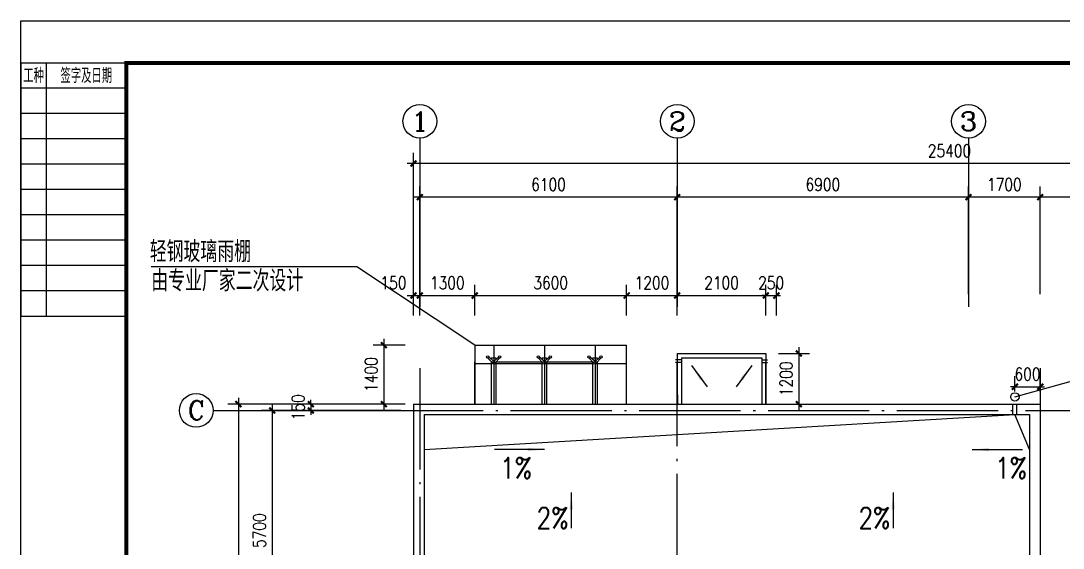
# Model space of a CAD drawing. Extents: x 458975 to 585950, y -118893 to 21149.
# Drawn here: x 526550 to 551249, y -40731 to -28226 of the extents above; entities that cross this region are included whole.
import ezdxf
from ezdxf.enums import TextEntityAlignment as Align

# ---------------------------------------------------------------- set-up
doc = ezdxf.new("R2010")
doc.units = 0
doc.header["$LTSCALE"] = 1000
doc.header["$MEASUREMENT"] = 0
doc.linetypes.add('ACAD_ISO04W100', pattern=[30.5, 24, -3, 0.5, -3])
doc.linetypes.add('DASH', pattern=[0.35, 0.25, -0.1])
doc.layers.get('0').update_dxf_attribs({"linetype": 'CONTINUOUS'})
doc.layers.get('DEFPOINTS').update_dxf_attribs({"linetype": 'CONTINUOUS'})
for name, color, linetype in [('AXIS', 3, 'CONTINUOUS'), ('AXIS_TEXT', 3, 'CONTINUOUS'), ('COLUMN', 7, 'CONTINUOUS'), ('DOTE', 1, 'ACAD_ISO04W100'), ('LEVL', 3, 'CONTINUOUS'), ('PUB_DIM', 3, 'CONTINUOUS'), ('PUB_SYMB', 3, 'CONTINUOUS'), ('PUB_TEXT', 7, 'CONTINUOUS'), ('PUB_TITLE', 4, 'CONTINUOUS'), ('ROOF', 4, 'CONTINUOUS'), ('STAIR', 2, 'CONTINUOUS'), ('WALL', 151, 'CONTINUOUS'), ('WINDOW', 2, 'CONTINUOUS')]:
    doc.layers.add(name, color=color, linetype=linetype)
doc.styles.add('-HZTXTSIMPLEX', font='SIMPLEX.shx', dxfattribs={"width": 0.8, "bigfont": 'HZTXT.shx'})
doc.styles.add('-HZTXTSIMPLEX8', font='SIMPLEX8.shx', dxfattribs={"width": 0.8, "bigfont": 'HZTXT.shx'})
doc.styles.add('_HZTXT', font='txt.shx', dxfattribs={"width": 0.8, "bigfont": 'HZTXT.shx'})
doc.styles.add('COMPLEX', font='COMPLEX.shx')
doc.styles.add('dim_font', font='SIMPLEX.shx', dxfattribs={"width": 0.8})
doc.dimstyles.new('DIMN', dxfattribs={"dimtxt": 300, "dimasz": 100, "dimexe": 250, "dimexo": 300, "dimgap": 0, "dimtad": 0, "dimdec": 0, "dimzin": 0, "dimdsep": 46, "dimtxsty": 'dim_font', "dimblk": 'ARCHTICK', "dimcen": 0.09, "dimdle": 150, "dimclrt": 7, "dimazin": 0, "dimtfac": 1, "dimtdec": 0, "dimtix": 1, "dimtmove": 2, "dimatfit": 3, "dimfxl": 1, "dimtvp": 1, "dimtolj": 1, "dimtzin": 0, "dimarcsym": 0})

# ---------------------------------------------------------------- blocks, each defined once
blk = doc.blocks.new('A$C28BA262E')
for p, q in [((-33, 0), (-136, 112)), ((0, 33), (-112, 136)), ((112, 136), (0, 33)), ((136, 112), (33, 0))]:
    blk.add_line(p, q)
for centre, radius in [((-140, 140), 28), ((0, 0), 32.9), ((140, 140), 28)]:
    blk.add_circle(centre, radius)
blk = doc.blocks.new('_axiso')
blk.add_circle((0, 0), 0.5)
at = {"layer": 'AXIS_TEXT', "style": 'COMPLEX', "width": 1.041667}
blk.add_attdef('A', text='', height=0.56, dxfattribs=at).set_placement((-0.25, -0.28), (0.25, -0.28), align=Align.FIT)
blk = doc.blocks.new('_archtick')
at = {"const_width": 0.5}
blk.add_lwpolyline([(-0.7, -0.7), (0.7, 0.7)], dxfattribs=at)
blk = doc.blocks.new('*D134')
at = {"layer": 'AXIS', "color": 0, "lineweight": -2, "transparency": 16777216}
for p, q in [((550705, -34708), (550705, -32158)), ((558205, -34708), (558205, -32158)), ((558355, -32408), (550555, -32408))]:
    blk.add_line(p, q, dxfattribs=at)
at = {"layer": 'DEFPOINTS', "color": 0, "transparency": 16777216}
for p in [(550705, -32408), (550705, -35008), (558205, -35008)]:
    blk.add_point(p, dxfattribs=at)
at = {"layer": 'AXIS', "color": 0, "lineweight": -2, "transparency": 16777216, "xscale": 100, "yscale": 100, "zscale": 100, "rotation": 180}
blk.add_blockref('_archtick', (550705, -32408), dxfattribs=at)
at = {"layer": 'AXIS', "color": 0, "lineweight": -2, "transparency": 16777216, "xscale": 100, "yscale": 100, "zscale": 100}
blk.add_blockref('_archtick', (558205, -32408), dxfattribs=at)
at = {"layer": 'AXIS', "color": 7, "transparency": 16777216, "insert": (554455, -32108), "char_height": 300, "attachment_point": 5, "style": 'dim_font'}
blk.add_mtext('\\A1;7500', dxfattribs=at)
blk = doc.blocks.new('*D135')
at = {"layer": 'AXIS', "color": 0, "lineweight": -2, "transparency": 16777216}
for p, q in [((549005, -34708), (549005, -32158)), ((550705, -34708), (550705, -32158)), ((550855, -32408), (548855, -32408))]:
    blk.add_line(p, q, dxfattribs=at)
at = {"layer": 'DEFPOINTS', "color": 0, "transparency": 16777216}
for p in [(549005, -32408), (549005, -35008), (550705, -35008)]:
    blk.add_point(p, dxfattribs=at)
at = {"layer": 'AXIS', "color": 0, "lineweight": -2, "transparency": 16777216, "xscale": 100, "yscale": 100, "zscale": 100, "rotation": 180}
blk.add_blockref('_archtick', (549005, -32408), dxfattribs=at)
at = {"layer": 'AXIS', "color": 0, "lineweight": -2, "transparency": 16777216, "xscale": 100, "yscale": 100, "zscale": 100}
blk.add_blockref('_archtick', (550705, -32408), dxfattribs=at)
at = {"layer": 'AXIS', "color": 7, "transparency": 16777216, "insert": (549855, -32108), "char_height": 300, "attachment_point": 5, "style": 'dim_font'}
blk.add_mtext('\\A1;1700', dxfattribs=at)
blk = doc.blocks.new('*D136')
at = {"layer": 'AXIS', "color": 0, "lineweight": -2, "transparency": 16777216}
for p, q in [((542105, -34708), (542105, -32158)), ((549005, -34708), (549005, -32158)), ((549155, -32408), (541955, -32408))]:
    blk.add_line(p, q, dxfattribs=at)
at = {"layer": 'DEFPOINTS', "color": 0, "transparency": 16777216}
for p in [(542105, -32408), (542105, -35008), (549005, -35008)]:
    blk.add_point(p, dxfattribs=at)
at = {"layer": 'AXIS', "color": 0, "lineweight": -2, "transparency": 16777216, "xscale": 100, "yscale": 100, "zscale": 100, "rotation": 180}
blk.add_blockref('_archtick', (542105, -32408), dxfattribs=at)
at = {"layer": 'AXIS', "color": 0, "lineweight": -2, "transparency": 16777216, "xscale": 100, "yscale": 100, "zscale": 100}
blk.add_blockref('_archtick', (549005, -32408), dxfattribs=at)
at = {"layer": 'AXIS', "color": 7, "transparency": 16777216, "insert": (545555, -32108), "char_height": 300, "attachment_point": 5, "style": 'dim_font'}
blk.add_mtext('\\A1;6900', dxfattribs=at)
blk = doc.blocks.new('*D137')
at = {"layer": 'AXIS', "color": 0, "lineweight": -2, "transparency": 16777216}
for p, q in [((536005, -34708), (536005, -32158)), ((542105, -34708), (542105, -32158)), ((542255, -32408), (535855, -32408))]:
    blk.add_line(p, q, dxfattribs=at)
at = {"layer": 'DEFPOINTS', "color": 0, "transparency": 16777216}
for p in [(536005, -32408), (536005, -35008), (542105, -35008)]:
    blk.add_point(p, dxfattribs=at)
at = {"layer": 'AXIS', "color": 0, "lineweight": -2, "transparency": 16777216, "xscale": 100, "yscale": 100, "zscale": 100, "rotation": 180}
blk.add_blockref('_archtick', (536005, -32408), dxfattribs=at)
at = {"layer": 'AXIS', "color": 0, "lineweight": -2, "transparency": 16777216, "xscale": 100, "yscale": 100, "zscale": 100}
blk.add_blockref('_archtick', (542105, -32408), dxfattribs=at)
at = {"layer": 'AXIS', "color": 7, "transparency": 16777216, "insert": (539055, -32108), "char_height": 300, "attachment_point": 5, "style": 'dim_font'}
blk.add_mtext('\\A1;6100', dxfattribs=at)
blk = doc.blocks.new('*D138')
at = {"layer": 'AXIS', "color": 0, "lineweight": -2, "transparency": 16777216}
for p, q in [((535855, -34708), (535855, -31358)), ((561255, -34708), (561255, -31358)), ((561405, -31608), (535705, -31608))]:
    blk.add_line(p, q, dxfattribs=at)
at = {"layer": 'DEFPOINTS', "color": 0, "transparency": 16777216}
for p in [(535855, -31608), (535855, -35008), (561255, -35008)]:
    blk.add_point(p, dxfattribs=at)
at = {"layer": 'AXIS', "color": 0, "lineweight": -2, "transparency": 16777216, "xscale": 100, "yscale": 100, "zscale": 100, "rotation": 180}
blk.add_blockref('_archtick', (535855, -31608), dxfattribs=at)
at = {"layer": 'AXIS', "color": 0, "lineweight": -2, "transparency": 16777216, "xscale": 100, "yscale": 100, "zscale": 100}
blk.add_blockref('_archtick', (561255, -31608), dxfattribs=at)
at = {"layer": 'AXIS', "color": 7, "transparency": 16777216, "insert": (548555, -31308), "char_height": 300, "attachment_point": 5, "style": 'dim_font'}
blk.add_mtext('\\A1;25400', dxfattribs=at)
blk = doc.blocks.new('*D139')
at = {"layer": 'AXIS', "color": 0, "lineweight": -2, "transparency": 16777216}
for p, q in [((534805, -37465), (532255, -37465)), ((532505, -37315), (532505, -43315)), ((534805, -43165), (532255, -43165))]:
    blk.add_line(p, q, dxfattribs=at)
at = {"layer": 'DEFPOINTS', "color": 0, "transparency": 16777216}
for p in [(535105, -37465), (532505, -43165), (535105, -43165)]:
    blk.add_point(p, dxfattribs=at)
at = {"layer": 'AXIS', "color": 0, "lineweight": -2, "transparency": 16777216, "xscale": 100, "yscale": 100, "zscale": 100}
for p, rotation in [((532505, -37465), 90), ((532505, -43165), 270)]:
    blk.add_blockref('_archtick', p, dxfattribs=dict(at, rotation=rotation))
at = {"layer": 'AXIS', "color": 7, "transparency": 16777216, "insert": (532205, -40315), "char_height": 300, "attachment_point": 5, "rotation": 90, "style": 'dim_font'}
blk.add_mtext('\\A1;5700', dxfattribs=at)
blk = doc.blocks.new('*D141')
at = {"layer": 'AXIS', "color": 0, "lineweight": -2, "transparency": 16777216}
for p, q in [((531705, -37165), (531705, -46765)), ((534805, -37315), (531455, -37315)), ((534805, -46615), (531455, -46615))]:
    blk.add_line(p, q, dxfattribs=at)
at = {"layer": 'DEFPOINTS', "color": 0, "transparency": 16777216}
for p in [(535105, -37315), (531705, -46615), (535105, -46615)]:
    blk.add_point(p, dxfattribs=at)
at = {"layer": 'AXIS', "color": 0, "lineweight": -2, "transparency": 16777216, "xscale": 100, "yscale": 100, "zscale": 100}
for p, rotation in [((531705, -37315), 90), ((531705, -46615), 270)]:
    blk.add_blockref('_archtick', p, dxfattribs=dict(at, rotation=rotation))
at = {"layer": 'AXIS', "color": 7, "transparency": 16777216, "insert": (531405, -41965), "char_height": 300, "attachment_point": 5, "rotation": 90, "style": 'dim_font'}
blk.add_mtext('\\A1;9300', dxfattribs=at)
blk = doc.blocks.new('_ARROW')
blk.add_solid([(0, 0), (-1, 0.1), (-1, -0.1)])
blk = doc.blocks.new('*D153')
at = {"layer": 'DEFPOINTS', "color": 0, "transparency": 16777216}
for p in [(536005, -34740), (535855, -35515), (536005, -35515)]:
    blk.add_point(p, dxfattribs=at)
at = {"layer": 'PUB_DIM', "color": 0, "lineweight": -2, "transparency": 16777216}
for p, q in [((535855, -35215), (535855, -34490)), ((536005, -35215), (536005, -34490)), ((535705, -34740), (536155, -34740))]:
    blk.add_line(p, q, dxfattribs=at)
at = {"layer": 'PUB_DIM', "color": 0, "lineweight": -2, "transparency": 16777216, "xscale": 100, "yscale": 100, "zscale": 100, "rotation": 180}
blk.add_blockref('_archtick', (535855, -34740), dxfattribs=at)
at = {"layer": 'PUB_DIM', "color": 0, "lineweight": -2, "transparency": 16777216, "xscale": 100, "yscale": 100, "zscale": 100}
blk.add_blockref('_archtick', (536005, -34740), dxfattribs=at)
at = {"layer": 'PUB_DIM', "color": 7, "transparency": 16777216, "insert": (535378, -34440), "char_height": 300, "attachment_point": 5, "style": 'dim_font'}
blk.add_mtext('\\A1;150', dxfattribs=at)
blk = doc.blocks.new('*D154')
at = {"layer": 'DEFPOINTS', "color": 0, "transparency": 16777216}
for p in [(533422, -37465), (535855, -37315), (535855, -37465)]:
    blk.add_point(p, dxfattribs=at)
at = {"layer": 'PUB_DIM', "color": 0, "lineweight": -2, "transparency": 16777216}
for p, q in [((533422, -37315), (533422, -37215)), ((535555, -37315), (533172, -37315)), ((535555, -37465), (533172, -37465)), ((533422, -37315), (533422, -37465)), ((533422, -37465), (533422, -37565))]:
    blk.add_line(p, q, dxfattribs=at)
at = {"layer": 'PUB_DIM', "color": 0, "lineweight": -2, "transparency": 16777216, "xscale": 100, "yscale": 100, "zscale": 100}
for p, rotation in [((533422, -37315), 270), ((533422, -37465), 90)]:
    blk.add_blockref('_archtick', p, dxfattribs=dict(at, rotation=rotation))
at = {"layer": 'PUB_DIM', "color": 7, "transparency": 16777216, "insert": (533122, -37390), "char_height": 300, "attachment_point": 5, "rotation": 90, "style": 'dim_font'}
blk.add_mtext('\\A1;150', dxfattribs=at)
blk = doc.blocks.new('*D181')
at = {"layer": 'DEFPOINTS', "color": 0, "transparency": 16777216}
for p in [(535955, -35915), (535152, -37315), (535955, -37315)]:
    blk.add_point(p, dxfattribs=at)
at = {"layer": 'PUB_DIM', "color": 0, "lineweight": -2, "transparency": 16777216}
for p, q in [((535152, -35765), (535152, -37465)), ((535655, -35915), (534902, -35915)), ((535655, -37315), (534902, -37315))]:
    blk.add_line(p, q, dxfattribs=at)
at = {"layer": 'PUB_DIM', "color": 0, "lineweight": -2, "transparency": 16777216, "xscale": 100, "yscale": 100, "zscale": 100}
for p, rotation in [((535152, -35915), 90), ((535152, -37315), 270)]:
    blk.add_blockref('_archtick', p, dxfattribs=dict(at, rotation=rotation))
at = {"layer": 'PUB_DIM', "color": 7, "transparency": 16777216, "insert": (534852, -36615), "char_height": 300, "attachment_point": 5, "rotation": 90, "style": 'dim_font'}
blk.add_mtext('\\A1;1400', dxfattribs=at)
blk = doc.blocks.new('*D206')
at = {"layer": 'DEFPOINTS', "color": 0, "transparency": 16777216}
for p in [(550705, -36902), (550105, -37315), (550705, -37315)]:
    blk.add_point(p, dxfattribs=at)
at = {"layer": 'PUB_DIM', "color": 0, "lineweight": -2, "transparency": 16777216}
for p, q in [((550105, -37015), (550105, -36652)), ((550705, -37015), (550705, -36652)), ((550105, -36902), (550005, -36902)), ((550105, -36902), (550705, -36902)), ((550705, -36902), (550805, -36902))]:
    blk.add_line(p, q, dxfattribs=at)
at = {"layer": 'PUB_DIM', "color": 0, "lineweight": -2, "transparency": 16777216, "xscale": 100, "yscale": 100, "zscale": 100}
blk.add_blockref('_archtick', (550105, -36902), dxfattribs=at)
at = {"layer": 'PUB_DIM', "color": 0, "lineweight": -2, "transparency": 16777216, "xscale": 100, "yscale": 100, "zscale": 100, "rotation": 180}
blk.add_blockref('_archtick', (550705, -36902), dxfattribs=at)
at = {"layer": 'PUB_DIM', "color": 7, "transparency": 16777216, "insert": (550405, -36602), "char_height": 300, "attachment_point": 5, "style": 'dim_font'}
blk.add_mtext('\\A1;600', dxfattribs=at)
blk = doc.blocks.new('*D293')
at = {"layer": 'DEFPOINTS', "color": 0, "transparency": 16777216}
for p in [(544455, -34740), (544205, -35515), (544455, -35515)]:
    blk.add_point(p, dxfattribs=at)
at = {"layer": 'PUB_DIM', "color": 0, "lineweight": -2, "transparency": 16777216}
for p, q in [((544205, -35215), (544205, -34490)), ((544455, -35215), (544455, -34490)), ((544205, -34740), (544105, -34740)), ((544205, -34740), (544455, -34740)), ((544455, -34740), (544555, -34740))]:
    blk.add_line(p, q, dxfattribs=at)
at = {"layer": 'PUB_DIM', "color": 0, "lineweight": -2, "transparency": 16777216, "xscale": 100, "yscale": 100, "zscale": 100}
blk.add_blockref('_archtick', (544205, -34740), dxfattribs=at)
at = {"layer": 'PUB_DIM', "color": 0, "lineweight": -2, "transparency": 16777216, "xscale": 100, "yscale": 100, "zscale": 100, "rotation": 180}
blk.add_blockref('_archtick', (544455, -34740), dxfattribs=at)
at = {"layer": 'PUB_DIM', "color": 7, "transparency": 16777216, "insert": (544330, -34440), "char_height": 300, "attachment_point": 5, "style": 'dim_font'}
blk.add_mtext('\\A1;250', dxfattribs=at)
blk = doc.blocks.new('*D294')
at = {"layer": 'DEFPOINTS', "color": 0, "transparency": 16777216}
for p in [(544205, -34740), (542105, -35515), (544205, -35515)]:
    blk.add_point(p, dxfattribs=at)
at = {"layer": 'PUB_DIM', "color": 0, "lineweight": -2, "transparency": 16777216}
for p, q in [((542105, -35215), (542105, -34490)), ((544205, -35215), (544205, -34490)), ((541955, -34740), (544355, -34740))]:
    blk.add_line(p, q, dxfattribs=at)
at = {"layer": 'PUB_DIM', "color": 0, "lineweight": -2, "transparency": 16777216, "xscale": 100, "yscale": 100, "zscale": 100, "rotation": 180}
blk.add_blockref('_archtick', (542105, -34740), dxfattribs=at)
at = {"layer": 'PUB_DIM', "color": 0, "lineweight": -2, "transparency": 16777216, "xscale": 100, "yscale": 100, "zscale": 100}
blk.add_blockref('_archtick', (544205, -34740), dxfattribs=at)
at = {"layer": 'PUB_DIM', "color": 7, "transparency": 16777216, "insert": (543155, -34440), "char_height": 300, "attachment_point": 5, "style": 'dim_font'}
blk.add_mtext('\\A1;2100', dxfattribs=at)
blk = doc.blocks.new('*D295')
at = {"layer": 'DEFPOINTS', "color": 0, "transparency": 16777216}
for p in [(542105, -34740), (540905, -35515), (542105, -35515)]:
    blk.add_point(p, dxfattribs=at)
at = {"layer": 'PUB_DIM', "color": 0, "lineweight": -2, "transparency": 16777216}
for p, q in [((540905, -35215), (540905, -34490)), ((542105, -35215), (542105, -34490)), ((540755, -34740), (542255, -34740))]:
    blk.add_line(p, q, dxfattribs=at)
at = {"layer": 'PUB_DIM', "color": 0, "lineweight": -2, "transparency": 16777216, "xscale": 100, "yscale": 100, "zscale": 100, "rotation": 180}
blk.add_blockref('_archtick', (540905, -34740), dxfattribs=at)
at = {"layer": 'PUB_DIM', "color": 0, "lineweight": -2, "transparency": 16777216, "xscale": 100, "yscale": 100, "zscale": 100}
blk.add_blockref('_archtick', (542105, -34740), dxfattribs=at)
at = {"layer": 'PUB_DIM', "color": 7, "transparency": 16777216, "insert": (541505, -34440), "char_height": 300, "attachment_point": 5, "style": 'dim_font'}
blk.add_mtext('\\A1;1200', dxfattribs=at)
blk = doc.blocks.new('*D296')
at = {"layer": 'DEFPOINTS', "color": 0, "transparency": 16777216}
for p in [(540905, -34740), (537305, -35515), (540905, -35515)]:
    blk.add_point(p, dxfattribs=at)
at = {"layer": 'PUB_DIM', "color": 0, "lineweight": -2, "transparency": 16777216}
for p, q in [((537305, -35215), (537305, -34490)), ((540905, -35215), (540905, -34490)), ((537155, -34740), (541055, -34740))]:
    blk.add_line(p, q, dxfattribs=at)
at = {"layer": 'PUB_DIM', "color": 0, "lineweight": -2, "transparency": 16777216, "xscale": 100, "yscale": 100, "zscale": 100, "rotation": 180}
blk.add_blockref('_archtick', (537305, -34740), dxfattribs=at)
at = {"layer": 'PUB_DIM', "color": 0, "lineweight": -2, "transparency": 16777216, "xscale": 100, "yscale": 100, "zscale": 100}
blk.add_blockref('_archtick', (540905, -34740), dxfattribs=at)
at = {"layer": 'PUB_DIM', "color": 7, "transparency": 16777216, "insert": (539105, -34440), "char_height": 300, "attachment_point": 5, "style": 'dim_font'}
blk.add_mtext('\\A1;3600', dxfattribs=at)
blk = doc.blocks.new('*D297')
at = {"layer": 'DEFPOINTS', "color": 0, "transparency": 16777216}
for p in [(537305, -34740), (536005, -35515), (537305, -35515)]:
    blk.add_point(p, dxfattribs=at)
at = {"layer": 'PUB_DIM', "color": 0, "lineweight": -2, "transparency": 16777216}
for p, q in [((536005, -35215), (536005, -34490)), ((537305, -35215), (537305, -34490)), ((535855, -34740), (537455, -34740))]:
    blk.add_line(p, q, dxfattribs=at)
at = {"layer": 'PUB_DIM', "color": 0, "lineweight": -2, "transparency": 16777216, "xscale": 100, "yscale": 100, "zscale": 100, "rotation": 180}
blk.add_blockref('_archtick', (536005, -34740), dxfattribs=at)
at = {"layer": 'PUB_DIM', "color": 0, "lineweight": -2, "transparency": 16777216, "xscale": 100, "yscale": 100, "zscale": 100}
blk.add_blockref('_archtick', (537305, -34740), dxfattribs=at)
at = {"layer": 'PUB_DIM', "color": 7, "transparency": 16777216, "insert": (536655, -34440), "char_height": 300, "attachment_point": 5, "style": 'dim_font'}
blk.add_mtext('\\A1;1300', dxfattribs=at)
blk = doc.blocks.new('*D337')
at = {"layer": 'DEFPOINTS', "color": 0, "transparency": 16777216}
for p in [(544205, -36115), (544205, -37315), (544986, -37315)]:
    blk.add_point(p, dxfattribs=at)
at = {"layer": 'PUB_DIM', "color": 0, "lineweight": -2, "transparency": 16777216}
for p, q in [((544986, -35965), (544986, -37465)), ((544505, -36115), (545236, -36115)), ((544505, -37315), (545236, -37315))]:
    blk.add_line(p, q, dxfattribs=at)
at = {"layer": 'PUB_DIM', "color": 0, "lineweight": -2, "transparency": 16777216, "xscale": 100, "yscale": 100, "zscale": 100}
for p, rotation in [((544986, -36115), 90), ((544986, -37315), 270)]:
    blk.add_blockref('_archtick', p, dxfattribs=dict(at, rotation=rotation))
at = {"layer": 'PUB_DIM', "color": 7, "transparency": 16777216, "insert": (544686, -36715), "char_height": 300, "attachment_point": 5, "rotation": 90, "style": 'dim_font'}
blk.add_mtext('\\A1;1200', dxfattribs=at)

msp = doc.modelspace()

# ---------------------------------------------------------------- linework, layer by layer
for p, q in [((527149.5, -29226.1), (527149.5, -35226.1)), ((529049.5, -29826.1), (526549.5, -29826.1)), ((529049.5, -30426.1), (526549.5, -30426.1)), ((529049.5, -31026.1), (526549.5, -31026.1)), ((529049.5, -31626.1), (526549.5, -31626.1)), ((529049.5, -32226.1), (526549.5, -32226.1)), ((529049.5, -32826.1), (526549.5, -32826.1)), ((529049.5, -33426.1), (526549.5, -33426.1)), ((529049.5, -34026.1), (526549.5, -34026.1)), ((529049.5, -34626.1), (526549.5, -34626.1))]:
    msp.add_line(p, q)
msp.add_lwpolyline([(526549.5, -29226.1), (526549.5, -35226.1), (529049.5, -35226.1), (529049.5, -29226.1)], close=True)
for points in [[(537705.5, -36255.7), (537705.5, -36214.6), (537805.5, -36214.6), (537805.5, -36255.6)], [(538905.5, -36255.7), (538905.5, -36214.6), (539005.5, -36214.6), (539005.5, -36255.6)], [(540105.5, -36255.7), (540105.5, -36214.6), (540205.5, -36214.6), (540205.5, -36255.6)], [(537705.5, -36359.6), (537305.5, -36359.6)], [(537705.5, -37314.6), (537705.5, -36316)], [(537805.5, -36316), (537805.5, -37314.6)], [(538905.5, -36359.6), (537805.5, -36359.6)], [(537811.4, -36309.6), (538899.6, -36309.6)], [(538905.5, -37314.6), (538905.5, -36316)], [(539005.5, -36316), (539005.5, -37314.6)], [(540105.5, -36359.6), (539005.5, -36359.6)], [(539011.4, -36309.6), (540099.6, -36309.6)], [(540105.5, -37314.6), (540105.5, -36316)], [(540205.5, -36316), (540205.5, -37314.6)], [(540905.5, -36359.6), (540205.5, -36359.6)]]:
    msp.add_lwpolyline(points)
at = {"layer": 'AXIS'}
for p, q in [((536005.5, -31008.3), (536005.5, -35008.3)), ((542105.5, -31008.3), (542105.5, -35008.3)), ((549005.5, -31008.3), (549005.5, -35008.3)), ((531105.5, -37464.6), (535105.5, -37464.6))]:
    msp.add_line(p, q, dxfattribs=at)
at = {"layer": 'COLUMN'}
for p in [(536105.5, -38390.5), (550455.5, -38390.5)]:
    msp.add_line(p, (550105.5, -37564.6), dxfattribs=at)
at = {"layer": 'DOTE', "ltscale": 0.1}
for p, q in [((536005.5, -36464.6), (536005.5, -47464.6)), ((542105.5, -47464.6), (542105.5, -36464.6)), ((550705.5, -36464.6), (550705.5, -47464.6)), ((542105.5, -36864.6), (542107.5, -37314.6)), ((535105.5, -37464.6), (562105.5, -37464.6))]:
    msp.add_line(p, q, dxfattribs=at)
at = {"layer": 'LEVL'}
for p, q in [((534512.5, -34058.1), (529636.8, -34058.1)), ((537305.5, -35914.6), (534512.5, -34058.1)), ((542205.5, -36264.6), (542064.9, -36264.6)), ((544105.5, -36264.6), (544246, -36264.6)), ((542205.5, -36324.6), (542064.9, -36324.6)), ((544105.5, -36324.6), (544246, -36324.6)), ((550107.4, -37144.6), (551978, -36621.3))]:
    msp.add_line(p, q, dxfattribs=at)
at = {"layer": 'PUB_SYMB'}
for points in [[(542440.4, -36399.2), (542809.6, -36903.5)], [(543870.6, -36399.2), (543501.4, -36903.5)], [(538959.8, -38393.5), (537769.9, -38393.5)], [(549093.9, -38393.5), (550283.9, -38393.5)], [(539593.3, -39407.2), (539593.3, -40254.6)], [(547221.2, -39407.2), (547221.2, -40254.6)]]:
    msp.add_lwpolyline(points, dxfattribs=at)
at = {"layer": 'PUB_TITLE'}
msp.add_lwpolyline([(526549.5, -70226.1), (526549.5, -28226.1), (585949.5, -28226.1), (585949.5, -70226.1)], close=True, dxfattribs=at)
at = {"layer": 'PUB_TITLE', "const_width": 100}
msp.add_lwpolyline([(529049.5, -69226.1), (584949.5, -69226.1), (584949.5, -29226.1), (529049.5, -29226.1)], close=True, dxfattribs=at)
at = {"layer": 'ROOF', "linetype": 'DASH'}
for p, q in [((550055.5, -37564.6), (550055.5, -37314.6)), ((550155.5, -37564.6), (550155.5, -37314.6))]:
    msp.add_line(p, q, dxfattribs=at)
at = {"layer": 'ROOF'}
msp.add_circle((550107.4, -37144.6), 100, dxfattribs=at)
at = {"layer": 'STAIR'}
for p, q in [((540905.5, -37314.6), (540905.5, -35914.6)), ((537305.5, -37314.6), (537305.5, -36314.6)), ((542105.5, -37314.6), (542105.5, -36314.6)), ((544205.5, -37314.6), (544205.5, -36314.6))]:
    msp.add_line(p, q, dxfattribs=at)
at = {"layer": 'WALL'}
for p, q in [((535855.5, -37314.6), (535855.5, -46614.6)), ((535855.5, -37314.6), (550705.5, -37314.6)), ((550705.5, -37314.6), (550705.5, -46614.6)), ((536105.5, -37564.6), (536105.5, -46364.6)), ((536105.5, -37564.6), (550455.5, -37564.6)), ((550455.5, -37564.6), (550455.5, -46364.6))]:
    msp.add_line(p, q, dxfattribs=at)
at = {"layer": 'WINDOW'}
for p, q in [((537305.5, -35914.6), (537305.5, -37314.6)), ((537305.5, -35914.6), (540905.5, -35914.6)), ((542105.5, -36114.6), (542105.5, -37314.6)), ((542105.5, -36114.6), (544205.5, -36114.6)), ((542205.5, -36214.6), (544105.5, -36214.6)), ((542205.5, -36214.6), (542205.5, -37314.6)), ((544105.5, -36214.6), (544105.5, -37314.6)), ((544205.5, -36114.6), (544205.5, -37314.6))]:
    msp.add_line(p, q, dxfattribs=at)
for points in [[(537755.5, -35914.6), (537755.5, -35914.6), (537755.5, -37314.6)], [(538955.5, -35914.6), (538955.5, -35914.6), (538955.5, -37314.6)], [(540155.5, -35914.6), (540155.5, -35914.6), (540155.5, -37314.6)]]:
    msp.add_lwpolyline(points, dxfattribs=at)

# ---------------------------------------------------------------- block references
for p in [(537755.5, -36334.6), (538955.5, -36334.6), (540155.5, -36334.6)]:
    msp.add_blockref('A$C28BA262E', p)
at = {"layer": 'AXIS'}
ref = msp.add_blockref('_axiso', (536005.5, -30608.3), dxfattribs=dict(at, xscale=800, yscale=800, zscale=800))
ref.add_attrib('A', '1', dxfattribs={"layer": 'AXIS_TEXT', "height": 448, "style": 'COMPLEX', "width": 2.083333}).set_placement((535805.5, -30832.3), (536205.5, -30832.3), align=Align.FIT)
ref = msp.add_blockref('_axiso', (542105.5, -30608.3), dxfattribs=dict(at, xscale=800, yscale=800, zscale=800))
ref.add_attrib('A', '2', dxfattribs={"layer": 'AXIS_TEXT', "height": 448, "style": 'COMPLEX', "width": 1.339286}).set_placement((541905.5, -30832.3), (542305.5, -30832.3), align=Align.FIT)
ref = msp.add_blockref('_axiso', (549005.5, -30608.3), dxfattribs=dict(at, xscale=800, yscale=800, zscale=800))
ref.add_attrib('A', '3', dxfattribs={"layer": 'AXIS_TEXT', "height": 448, "style": 'COMPLEX', "width": 1.339286}).set_placement((548805.5, -30832.3), (549205.5, -30832.3), align=Align.FIT)
ref = msp.add_blockref('_axiso', (530705.5, -37464.6), dxfattribs=dict(at, xscale=800, yscale=800, zscale=800))
ref.add_attrib('A', 'C', dxfattribs={"layer": 'AXIS_TEXT', "height": 448, "style": 'COMPLEX', "width": 1.25}).set_placement((530505.5, -37688.6), (530905.5, -37688.6), align=Align.FIT)
at = {"layer": 'PUB_SYMB', "yscale": 400, "zscale": 400}
for p, xscale, rotation in [((542440.4, -36399.2), 400, 126.206846602), ((543870.6, -36399.2), -400, 233.793153398), ((538959.8, -38393.5), -400, 180), ((549093.9, -38393.5), 400, 180), ((539593.3, -39407.2), 400, 90), ((547221.2, -39407.2), 400, 90)]:
    msp.add_blockref('_ARROW', p, dxfattribs=dict(at, xscale=xscale, rotation=rotation))

# ---------------------------------------------------------------- texts
at = {"style": '_HZTXT', "width": 0.7}
for s, p in [('工种', (526607.2, -29701.1)), ('签字及日期', (527488.6, -29701.1))]:
    msp.add_text(s, height=350, dxfattribs=at).set_placement(p)
at = {"layer": 'COLUMN', "style": '-HZTXTSIMPLEX8', "width": 0.8}
for s, p in [('1%%%', (537911.7, -39082.2)), ('1%%%', (549640.6, -39082.2)), ('2%%%', (538774.8, -40264.7)), ('2%%%', (546402.7, -40264.7))]:
    msp.add_text(s, height=500, dxfattribs=at).set_placement(p)
at = {"layer": 'PUB_TEXT', "style": '-HZTXTSIMPLEX', "width": 0.8}
for s, p in [('轻钢玻璃雨棚', (529604.5, -33949.2)), ('由专业厂家二次设计', (529640.6, -34641.2))]:
    msp.add_text(s, height=500, dxfattribs=at).set_placement(p)

# ---------------------------------------------------------------- dimensions: what is measured, and where the dimension line sits
at = {"layer": 'AXIS'}
for base, p1, p2, angle, picture, middle in [((535855.5, -31608.3), (561255.5, -35008.3), (535855.5, -35008.3), 180, '*D138', (548555.5, -31308.3)), ((536005.5, -32408.3), (542105.5, -35008.3), (536005.5, -35008.3), 180, '*D137', (539055.5, -32108.3)), ((542105.5, -32408.3), (549005.5, -35008.3), (542105.5, -35008.3), 180, '*D136', (545555.5, -32108.3)), ((549005.5, -32408.3), (550705.5, -35008.3), (549005.5, -35008.3), 180, '*D135', (549855.5, -32108.3)), ((550705.5, -32408.3), (558205.5, -35008.3), (550705.5, -35008.3), 180, '*D134', (554455.5, -32108.3)), ((531705.5, -46614.6), (535105.5, -37314.6), (535105.5, -46614.6), 270, '*D141', (531405.5, -41964.6)), ((532505.5, -43164.6), (535105.5, -37464.6), (535105.5, -43164.6), 270, '*D139', (532205.5, -40314.6))]:
    dim = msp.add_linear_dim(base=base, p1=p1, p2=p2, angle=angle, dimstyle='DIMN', dxfattribs=at)
    dim.commit()
    dim.dimension.update_dxf_attribs({"geometry": picture, "text_midpoint": middle})
at = {"layer": 'PUB_DIM'}
dim = msp.add_linear_dim(base=(536005.5, -34740.4), p1=(535855.5, -35514.6), p2=(536005.5, -35514.6), dimstyle='DIMN', dxfattribs=at)
dim.commit()
dim.dimension.update_dxf_attribs({"geometry": '*D153', "text_midpoint": (535378.2, -34440.4), "dimtype": 160})
for base, p1, p2, picture, middle in [((537305.5, -34740.4), (536005.5, -35514.6), (537305.5, -35514.6), '*D297', (536655.5, -34440.4)), ((540905.5, -34740.4), (537305.5, -35514.6), (540905.5, -35514.6), '*D296', (539105.5, -34440.4)), ((542105.5, -34740.4), (540905.5, -35514.6), (542105.5, -35514.6), '*D295', (541505.5, -34440.4)), ((544205.5, -34740.4), (542105.5, -35514.6), (544205.5, -35514.6), '*D294', (543155.5, -34440.4)), ((544455.5, -34740.4), (544205.5, -35514.6), (544455.5, -35514.6), '*D293', (544330.5, -34440.4)), ((550705.5, -36902.1), (550105.5, -37314.6), (550705.5, -37314.6), '*D206', (550405.5, -36602.1))]:
    dim = msp.add_linear_dim(base=base, p1=p1, p2=p2, dimstyle='DIMN', dxfattribs=at)
    dim.commit()
    dim.dimension.update_dxf_attribs({"geometry": picture, "text_midpoint": middle})
for base, p1, p2, picture, middle in [((535152.5, -37314.6), (535955.5, -35914.6), (535955.5, -37314.6), '*D181', (534852.5, -36614.6)), ((544986, -37314.6), (544205.5, -36114.6), (544205.5, -37314.6), '*D337', (544686, -36714.6)), ((533422.3, -37464.6), (535855.5, -37314.6), (535855.5, -37464.6), '*D154', (533122.3, -37389.6))]:
    dim = msp.add_linear_dim(base=base, p1=p1, p2=p2, angle=270, dimstyle='DIMN', dxfattribs=at)
    dim.commit()
    dim.dimension.update_dxf_attribs({"geometry": picture, "text_midpoint": middle})

doc.saveas('drawing.dxf')
